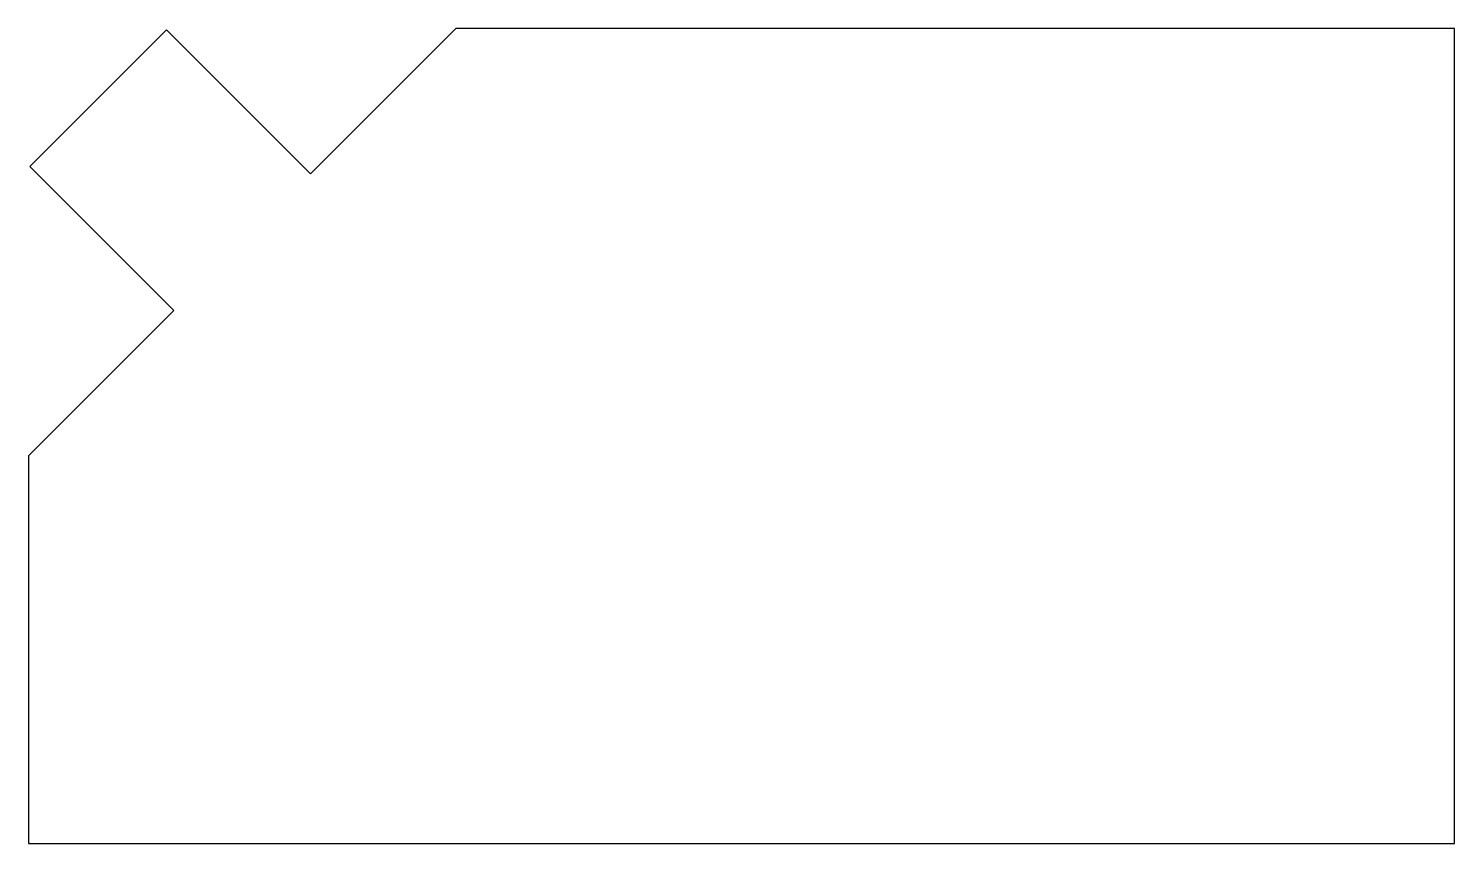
# Model space of a CAD drawing. Extents: x 42.4 to 131.3, y 139 to 189.8.
import ezdxf

# ---------------------------------------------------------------- set-up
doc = ezdxf.new("R2010")
doc.units = 0
doc.layers.add('Layer_1', color=7, linetype='CONTINUOUS')

msp = doc.modelspace()

# ---------------------------------------------------------------- linework, layer by layer
at = {"layer": 'Layer_1', "color": 7}
msp.add_lwpolyline([(42.494465, 181.15259), (51.474715, 172.17234), (42.422475, 163.12009), (42.422475, 138.95569), (131.32249, 138.95569), (131.32285, 189.75575), (69.058125, 189.75575), (60.006256, 180.70387), (51.025996, 189.68413)], close=True, dxfattribs=at)

doc.saveas('drawing.dxf')
